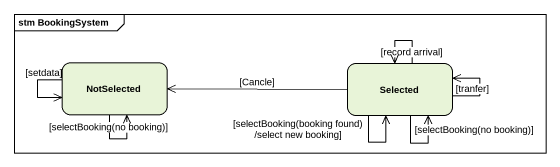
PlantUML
@startuml
mainframe stm BookingSystem
hide empty description
state NotSelected
state Selected
NotSelected --> NotSelected : [setdata]
NotSelected --> NotSelected : [selectBooking(no booking)]
Selected -left-> NotSelected : [Cancle]
Selected --> Selected : [record arrival]
Selected --> Selected : [tranfer]
Selected --> Selected : [selectBooking(booking found) /select new booking]
Selected --> Selected : [selectBooking(no booking)]
@enduml
